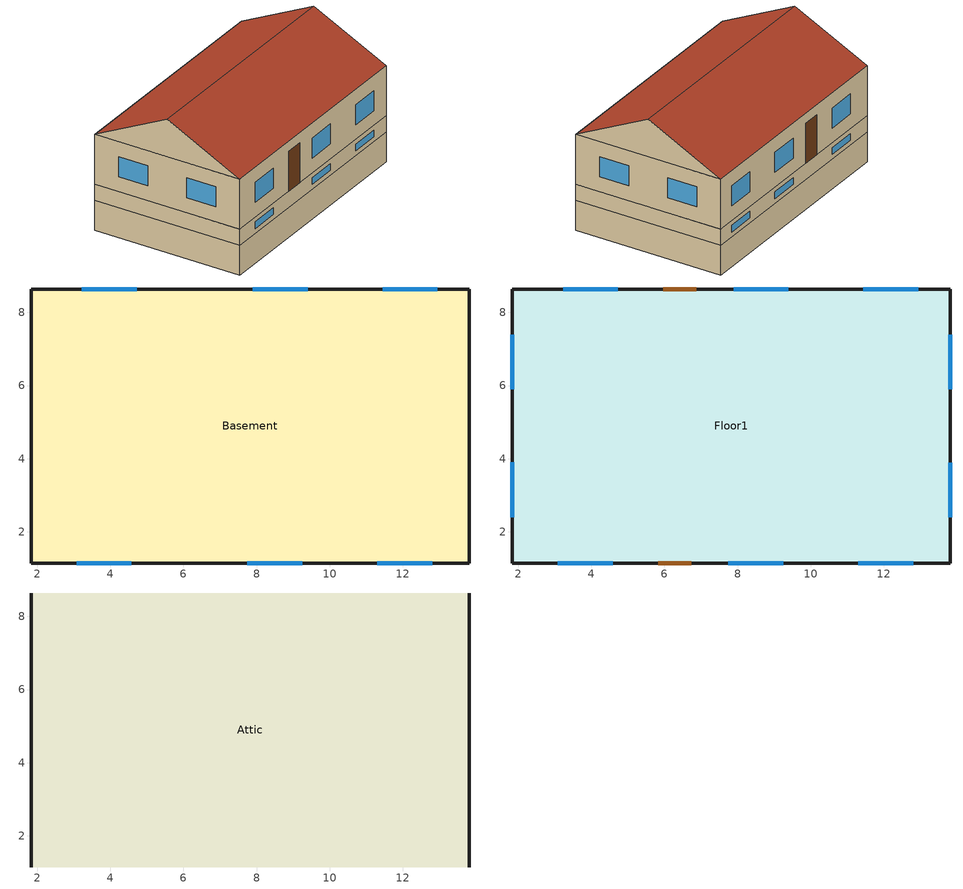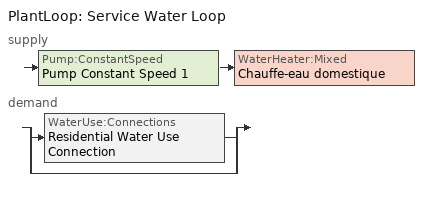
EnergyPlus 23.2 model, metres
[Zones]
Basement
 floor ground (Residential Dalle sous sol): 13.83,8.64 13.83,1.14 1.83,1.14 1.83,8.64 z-1.5
 wall outside (Residential Murs sous-sol hors-sol): 1.83,8.64 1.83,1.14 13.83,1.14 13.83,8.64 1.83,8.64 z0:0.8
 wall ground (Residential Murs sous-sol): 1.83,1.14 13.83,1.14 13.83,8.64 1.83,8.64 1.83,1.14 z-1.5:0
 window (Residential ExtWindow): 9.4,8.64 7.9,8.64 / 7.75,1.14 9.25,1.14 z0.23:0.56; 12.95,8.64 11.45,8.64 / 4.72,8.64 3.22,8.64 / 3.08,1.14 4.58,1.14 z0.23:0.57; 11.3,1.14 12.8,1.14 z0.24:0.57
Floor1
 floor to Basement (Residential Plancher intérieur): 13.83,8.64 13.83,1.14 1.83,1.14 1.83,8.64 z0.8
 wall outside (Residential Post1980 Mur Extérieur): 1.83,1.14 13.83,1.14 13.83,8.64 1.83,8.64 1.83,1.14 z0.8:3.3
 window (Residential ExtWindow): 3.08,1.14 4.58,1.14 / 7.75,1.14 9.25,1.14 / 11.3,1.14 12.8,1.14 / 13.83,2.39 13.83,3.89 / 13.83,5.89 13.83,7.39 / 1.83,7.4 1.83,5.9 / 1.83,3.9 1.83,2.4 / 4.73,8.64 3.23,8.64 / 9.4,8.64 7.9,8.64 / 12.95,8.64 11.45,8.64 z1.55:2.55
 door (Residential Exterior Door): 5.83,1.14 6.73,1.14 / 6.87,8.64 5.97,8.64 z0.8:2.8
Attic
 floor to Floor1 (Residential Post1980 Entretoit): 13.83,8.64 13.83,1.14 1.83,1.14 1.83,8.64 z3.3
 wall outside (Residential Post1980 Mur Extérieur): 1.83,4.89,5.17 1.83,8.64,3.3 1.83,1.14,3.3; 13.83,4.89,5.17 13.83,1.14,3.3 13.83,8.64,3.3
 roof outside (Residential Toiture): 1.83,4.89,5.17 1.83,1.14,3.3 13.83,1.14,3.3 13.83,4.89,5.17; 13.83,4.89,5.17 13.83,8.64,3.3 1.83,8.64,3.3 1.83,4.89,5.17
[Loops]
PlantLoop 'Service Water Loop'
 supply: Pump:ConstantSpeed 'Pump Constant Speed 1' > WaterHeater:Mixed 'Chauffe-eau domestique'
 demand: split
  | WaterUse:Connections 'Residential Water Use Connection'
  | bypass
[Building]
Building 1
[Site:Location]
MONTREAL INTL A: Latitude {deg}=45.47; Longitude {deg}=-73.74; Time Zone {hr}=-5; Elevation {m}=36
[SizingPeriod:DesignDay] Day of Month=21; Daily Dry-Bulb Temperature Range {deltaC}=0; Dry-Bulb Temperature Range Modifier Type=DefaultMultipliers; Humidity Condition Type=WetBulb; Wetbulb or DewPoint at Maximum Dry-Bulb {C}=23; Barometric Pressure {Pa}=31000; Wind Direction {deg}=0; Rain Indicator=No; Snow Indicator=No; Daylight Saving Time Indicator=No; Solar Model Indicator=ASHRAEClearSky; Sky Clearness=0; Begin Environment Reset Mode=FullResetAtBeginEnvironment
Name | Month | Day Type | Maximum Dry-Bulb Temperature {C} | Wind Speed {m/s}
SummerDesignDay | 7 | SummerDesignDay | 30 | 6.7056
WinterDesignDay | 1 | WinterDesignDay | -23.7 | 12.9
[Material] Thermal Absorptance=0.9
Name | Roughness | Thickness {m} | Conductivity {W/m-K} | Density {kg/m3} | Specific Heat {J/kg-K} | Solar Absorptance | Visible Absorptance
Béton Lourd [6] | Smooth | 0.1524 | 1.95 | 2240 | 900 | 0.3 | 0.5
Béton Lourd [8] | Smooth | 0.2032 | 1.95 | 2240 | 900 | 0.3 | 0.5
Bardage de vinyle | Smooth | 0.0095 | 0.086 | 200 | 1000 | 0.5 | 0.5
Bardeaux d'asphalte | Smooth | 0.0032 | 0.04 | 1120 | 1260 | 0.7 | 0.7
Bois dur | Smooth | 0.019 | 0.17 | 700 | 1630 | 0.5 | 0.2
Contreplaqué | Smooth | 0.0159 | 0.12 | 544 | 1210 | 0.5 | 0.5
Crépi | Smooth | 0.005 | 0.071 | 1860 | 840 | 0.4 | 0.7
F08 Metal surface | Smooth | 0.0008 | 45.28 | 7824 | 500 | 0.7 | 0.7
I01 25mm insulation board | MediumRough | 0.0254 | 0.03 | 43 | 1210 | 0.6 | 0.6
Isolant en vrac (cellulose) [x] | Smooth | 0.07 | 0.046 | 20 | 1400 | 0.7 | 0.7
Ossature bois avec air Planchers | Smooth | 0.235 | 1.182 | 81 | 1622 | 0.7 | 0.7
Ossature bois avec isolant Entretoit | Smooth | 0.235 | 0.06 | 544 | 1515 | 0.7 | 0.7
Ossature bois avec isolant MursExt | Smooth | 0.089 | 0.072 | 165 | 1572 | 0.7 | 0.7
Panneau de gypse [0.5] | MediumSmooth | 0.0127 | 0.16 | 800 | 1090 | 0.3 | 0.5
Panneau isolant Murs [x] | Smooth | 0.0635 | 0.046 | 19 | 960 | 0.7 | 0.7
Panneau isolant [2] | Smooth | 0.0508 | 0.03 | 43 | 1210 | 0.7 | 0.7
[Material:AirGap]
Lame d'air: Thermal Resistance {m2-K/W}=0.15
[WindowMaterial:SimpleGlazingSystem]
Residential Window: U-Factor {W/m2-K}=2.94; Solar Heat Gain Coefficient=0.67; Visible Transmittance=0.8
[Construction]
Residential Dalle sous sol: Béton Lourd [6]
Residential Exterior Door: F08 Metal surface, I01 25mm insulation board
Residential ExtWindow: Residential Window
Residential Murs sous-sol: Béton Lourd [8], Panneau isolant [2], Lame d'air, Panneau de gypse [0.5]
Residential Murs sous-sol hors-sol: Crépi, Béton Lourd [8], Panneau isolant [2], Lame d'air, Panneau de gypse [0.5]
Residential Plancher intérieur: Bois dur, Contreplaqué, Ossature bois avec air Planchers, Panneau de gypse [0.5]
Residential Post1980 Entretoit: Isolant en vrac (cellulose) [x], Contreplaqué, Ossature bois avec isolant Entretoit, Panneau de gypse [0.5]
Residential Post1980 Mur Extérieur: Bardage de vinyle, Lame d'air, Contreplaqué, Ossature bois avec isolant MursExt, Panneau isolant Murs [x], Lame d'air, Panneau de gypse [0.5]
Residential Toiture: Bardeaux d'asphalte, Contreplaqué
[Zone] Multiplier=1; Part of Total Floor Area=Yes
Attic; Basement; Floor1
[Space]
Name | Zone | Space Type
Space 3 | Attic
Space 1 | Basement | Residential
Space 2 | Floor1 | Residential
[SpaceList]
Residential: Space 1, Space 2
[Lights]
Residential Lighting: Zone or ZoneList or Space or SpaceList=Residential; Schedule=Residential PlugLoads; Design Level Calculation Method=Watts/Area; Watts per Zone Floor Area {W/m2}=1.2; Fraction Radiant=0.8; Fraction Visible=0.2; Fraction Replaceable=1
[People]
Residential People: Zone or ZoneList or Space or SpaceList=Residential; Number of People Schedule=Residential Occupancy; Number of People Calculation Method=People; Number of People=1; Fraction Radiant=0.3; Activity Level Schedule=Residential Occupant Activity
[ElectricEquipment]
Residential Electric Equipment: Zone or ZoneList or Space or SpaceList=Residential; Schedule=Residential PlugLoads; Design Level Calculation Method=Watts/Area; Watts per Zone Floor Area {W/m2}=3.5; Fraction Latent=0.8; Fraction Radiant=0.2
[ZoneInfiltration:EffectiveLeakageArea] Effective Air Leakage Area {cm2}=246.05; Stack Coefficient=0.000145; Wind Coefficient=0.000174
Name | Zone or Space
Space Infiltration Effective Leakage Area 2 | Space 1
Space Infiltration Effective Leakage Area 3 | Space 2
[ZoneControl:Thermostat] Temperature Difference Between Cutout And Setpoint {deltaC}=0
Name | Zone or ZoneList | Control Type Schedule | Control 1
Basement Thermostat | Basement | Basement Thermostat Schedule | Thermostat Setpoint Dual Setpoint 1
Floor1 Thermostat | Floor1 | Floor1 Thermostat Schedule | Thermostat Setpoint Dual Setpoint 2
[ThermostatSetpoint:DualSetpoint] Heating Setpoint Temperature Schedule=Residential HtgSetpoint; Cooling Setpoint Temperature Schedule=Residential ClgSetpoint
Thermostat Setpoint Dual Setpoint 1; Thermostat Setpoint Dual Setpoint 2
[ZoneHVAC:Baseboard:Convective:Electric] Availability Schedule=Always On Discrete hvac_library; Heating Design Capacity {W}=Autosize; Efficiency=1
Elec Baseboard; Elec Baseboard 1
[Zone equipment]
Basement: Elec Baseboard
Floor1: Elec Baseboard 1, Cycling PTAC DX Clg Elec Htg
[Sizing:Zone] Zone Cooling Design Supply Air Temperature Input Method=SupplyAirTemperature; Zone Cooling Design Supply Air Temperature {C}=14; Zone Cooling Design Supply Air Temperature Difference {deltaC}=11.11; Zone Heating Design Supply Air Temperature Input Method=SupplyAirTemperature; Zone Heating Design Supply Air Temperature {C}=40; Zone Heating Design Supply Air Temperature Difference {deltaC}=11.11; Zone Cooling Design Supply Air Humidity Ratio {kgWater/kgDryAir}=0.0085; Zone Heating Design Supply Air Humidity Ratio {kgWater/kgDryAir}=0.008; Cooling Design Air Flow Method=DesignDay; Cooling Design Air Flow Rate {m3/s}=0; Cooling Minimum Air Flow per Zone Floor Area {m3/s-m2}=0.000762; Cooling Minimum Air Flow {m3/s}=0; Cooling Minimum Air Flow Fraction=0; Heating Design Air Flow Method=DesignDay; Heating Design Air Flow Rate {m3/s}=0; Heating Maximum Air Flow per Zone Floor Area {m3/s-m2}=0.002032; Heating Maximum Air Flow {m3/s}=0.141576; Heating Maximum Air Flow Fraction=0.3; Account for Dedicated Outdoor Air System=No; Zone Load Sizing Method=Sensible Load Only No Latent Load; Zone Latent Cooling Design Supply Air Humidity Ratio Input Method=HumidityRatioDifference; Zone Cooling Design Supply Air Humidity Ratio Difference {kgWater/kgDryAir}=0.005; Zone Latent Heating Design Supply Air Humidity Ratio Input Method=HumidityRatioDifference; Zone Humidification Design Supply Air Humidity Ratio Difference {kgWater/kgDryAir}=0.005
Name | Design Specification Outdoor Air Object
Basement | Basement Zero air DSOA
Floor1 | Floor1 Zero air DSOA
[DesignSpecification:OutdoorAir] Outdoor Air Method=Sum; Outdoor Air Flow per Person {m3/s-person}=0; Outdoor Air Flow per Zone Floor Area {m3/s-m2}=0; Outdoor Air Flow per Zone {m3/s}=0; Outdoor Air Flow Air Changes per Hour {1/hr}=0
Basement Zero air DSOA; Floor1 Zero air DSOA
[ZoneHVAC:PackagedTerminalAirConditioner]
Cycling PTAC DX Clg Elec Htg: Availability Schedule=Always On Discrete hvac_library; Cooling Supply Air Flow Rate {m3/s}=Autosize; Heating Supply Air Flow Rate {m3/s}=Autosize; No Load Supply Air Flow Rate {m3/s}=Autosize; Cooling Outdoor Air Flow Rate {m3/s}=Autosize; Heating Outdoor Air Flow Rate {m3/s}=Autosize; No Load Outdoor Air Flow Rate {m3/s}=Autosize; Supply Air Fan=Cycling Elec PTAC Fan; Heating Coil=Cycling PTAC Elec Htg Coil; Cooling Coil=Cycling Elec PTAC 1 Spd DX Clg Coil; Fan Placement=DrawThrough; Supply Air Fan Operating Mode Schedule=Cycling PTAC Fan Mode Always Zero
[Fan:OnOff]
Cycling Elec PTAC Fan: Availability Schedule=Always On Discrete hvac_library; Fan Total Efficiency=0.6; Pressure Rise {Pa}=250; Maximum Flow Rate {m3/s}=Autosize; Motor Efficiency=0.8; Motor In Airstream Fraction=1; Fan Power Ratio Function of Speed Ratio Curve=Fan On Off Power Curve 15; Fan Efficiency Ratio Function of Speed Ratio Curve=Fan On Off Efficiency Curve 15
[Coil:Heating:Electric]
Cycling PTAC Elec Htg Coil: Availability Schedule=Always On Discrete hvac_library; Efficiency=1; Nominal Capacity {W}=Autosize
[Coil:Cooling:DX:SingleSpeed]
Cycling Elec PTAC 1 Spd DX Clg Coil: Availability Schedule=Always On Discrete hvac_library; Gross Rated Total Cooling Capacity {W}=Autosize; Gross Rated Sensible Heat Ratio=Autosize; Gross Rated Cooling COP {W/W}=2.5; Rated Air Flow Rate {m3/s}=Autosize; Rated Evaporator Fan Power Per Volume Flow Rate 2017 {W/(m3/s)}=773.3; Rated Evaporator Fan Power Per Volume Flow Rate 2023 {W/(m3/s)}=934.4; Total Cooling Capacity Function of Temperature Curve=Curve Biquadratic 29; Total Cooling Capacity Function of Flow Fraction Curve=Curve Quadratic 35; Energy Input Ratio Function of Temperature Curve=Curve Biquadratic 30; Energy Input Ratio Function of Flow Fraction Curve=Curve Quadratic 36; Part Load Fraction Correlation Curve=Curve Quadratic 37; Minimum Outdoor Dry-Bulb Temperature for Compressor Operation {C}=-25; Nominal Time for Condensate Removal to Begin {s}=0; Ratio of Initial Moisture Evaporation Rate and Steady State Latent Capacity=0; Maximum Cycling Rate {cycles/hr}=0; Latent Capacity Time Constant {s}=0; Condenser Type=AirCooled; Evaporative Condenser Effectiveness=0; Evaporative Condenser Air Flow Rate {m3/s}=Autosize; Evaporative Condenser Pump Rated Power Consumption {W}=Autosize; Crankcase Heater Capacity {W}=0; Maximum Outdoor Dry-Bulb Temperature for Crankcase Heater Operation {C}=0; Basin Heater Capacity {W/K}=0; Basin Heater Setpoint Temperature {C}=10
[PlantLoop]
Service Water Loop: Fluid Type=Water; Plant Equipment Operation Scheme=Service Water Loop Operation Schemes; Maximum Loop Temperature {C}=60; Minimum Loop Temperature {C}=10; Maximum Loop Flow Rate {m3/s}=Autosize; Minimum Loop Flow Rate {m3/s}=0; Plant Loop Volume {m3}=Autocalculate; Load Distribution Scheme=Optimal; Plant Loop Demand Calculation Scheme=SingleSetpoint; Common Pipe Simulation=None
[Sizing:Plant]
Service Water Loop: Loop Type=Heating; Design Loop Exit Temperature {C}=60; Loop Design Temperature Difference {deltaC}=5; Sizing Option=NonCoincident; Zone Timesteps in Averaging Window=1; Coincident Sizing Factor Mode=None
[Pump:ConstantSpeed]
Pump Constant Speed 1: Design Flow Rate {m3/s}=Autosize; Design Pump Head {Pa}=29891; Design Power Consumption {W}=Autosize; Motor Efficiency=0.9; Fraction of Motor Inefficiencies to Fluid Stream=0; Pump Control Type=Intermittent; Design Power Sizing Method=PowerPerFlowPerPressure; Design Electric Power per Unit Flow Rate {W/(m3/s)}=348701.1; Design Shaft Power per Unit Flow Rate per Unit Head {W-s/m3-Pa}=1.28205
[WaterHeater:Mixed]
Chauffe-eau domestique: Tank Volume {m3}=0.2; Setpoint Temperature Schedule=Residential Hot Water Tank Setpoint; Deadband Temperature Difference {deltaC}=5; Maximum Temperature Limit {C}=82.22222; Heater Control Type=Cycle; Heater Maximum Capacity {W}=4000; Heater Ignition Minimum Flow Rate {m3/s}=0; Heater Ignition Delay {s}=0; Heater Fuel Type=Electricity; Heater Thermal Efficiency=1; Off Cycle Parasitic Fuel Consumption Rate {W}=0; Off Cycle Parasitic Fuel Type=Electricity; Off Cycle Parasitic Heat Fraction to Tank=0; On Cycle Parasitic Fuel Consumption Rate {W}=0; On Cycle Parasitic Fuel Type=Electricity; On Cycle Parasitic Heat Fraction to Tank=0; Ambient Temperature Indicator=Zone; Ambient Temperature Zone=Basement; Off Cycle Loss Coefficient to Ambient Temperature {W/K}=2.5; Off Cycle Loss Fraction to Zone=1; On Cycle Loss Coefficient to Ambient Temperature {W/K}=2.5; On Cycle Loss Fraction to Zone=1; Use Flow Rate Fraction Schedule=Residential Hot Water Use; Use Side Effectiveness=1; Source Side Effectiveness=1; Use Side Design Flow Rate {m3/s}=Autosize; Source Side Design Flow Rate {m3/s}=Autosize; Indirect Water Heating Recovery Time {hr}=1.5; Source Side Flow Control Mode=IndirectHeatPrimarySetpoint
[WaterHeater:Sizing]
Chauffe-eau domestique: Design Mode=PeakDraw; Time Storage Can Meet Peak Draw {hr}=0.538503; Time for Tank Recovery {hr}=0; Nominal Tank Volume for Autosizing Plant Connections {m3}=1
[WaterUse:Connections]
Residential Water Use Connection: Hot Water Supply Temperature Schedule=Residential Hot Water Tank Setpoint; Cold Water Supply Temperature Schedule=Residential Water Supply Temperature; Drain Water Heat Exchanger Type=None; Drain Water Heat Exchanger Destination=Plant; Water Use Equipment Name 1=Residential Whole Building Water Use Equipment
[WaterUse:Equipment]
Residential Whole Building Water Use Equipment: Peak Flow Rate {m3/s}=6.6e-06; Flow Rate Fraction Schedule=Residential Hot Water Use; Target Temperature Schedule=Residential Water Use Tempertautre; Zone=Floor1; Sensible Fraction Schedule=WaterUse Sensible Fraction Schedule 20p; Latent Fraction Schedule=WaterUse Latent Fraction Schedule 5p
[PlantEquipmentOperationSchemes]
Service Water Loop Operation Schemes: Control Scheme Object Type 1=PlantEquipmentOperation:HeatingLoad; Control Scheme Name 1=Service Water Loop Heating Operation Scheme; Control Scheme Schedule Name 1=Always On Discrete
[PlantEquipmentOperation:HeatingLoad]
Service Water Loop Heating Operation Scheme: Load Range Lower Limit 1 {W}=0; Load Range Upper Limit 1 {W}=1000000000; Range Equipment List Name 1=Service Water Loop Heating Equipment List
[PlantEquipmentList]
Service Water Loop Heating Equipment List: WaterHeater:Mixed, Chauffe-eau domestique
[Exterior:Lights]
Exterior Lights 1: Schedule=Always On Discrete; Design Level {W}=30
[SetpointManager:Scheduled]
Setpoint Manager Scheduled 1: Control Variable=Temperature; Schedule=Residential Hot Water Tank Setpoint
[Schedule:Day:Interval]
Schedule Day 11: No, 01:00, 0.61, 02:00, 0.58, 05:00, 0.56, 06:00, 0.58, 07:00, 0.63, 08:00, 0.75, 09:00, 0.89, 13:00, 0.95, 14:00, 0.89, 16:00, 0.83, 17:00, 0.85, 18:00, 0.95, 19:00, 1, 20:00, 0.98, 21:00, 0.94, 22:00, 0.9, 23:00, 0.77, 24:00, 0.65
Schedule Day 3: No, 01:00, 0.58, 02:00, 0.54, 05:00, 0.53, 06:00, 0.58, 07:00, 0.67, 08:00, 0.77, 13:00, 0.82, 14:00, 0.77, 16:00, 0.74, 17:00, 0.8, 18:00, 0.95, 19:00, 1, 20:00, 0.98, 21:00, 0.94, 22:00, 0.9, 23:00, 0.77, 24:00, 0.65
Schedule Day 15: No, 08:00, 1, 09:00, 0.89, 13:00, 0.95, 14:00, 0.89, 16:00, 0.83, 17:00, 0.85, 18:00, 0.95, 19:00, 1, 20:00, 0.98, 21:00, 0.94, 24:00, 1
Schedule Day 14: No, 08:00, 1, 13:00, 0.82, 14:00, 0.77, 16:00, 0.74, 17:00, 0.8, 18:00, 0.95, 19:00, 1, 20:00, 0.98, 21:00, 0.94, 24:00, 1
Large Office Activity Default Schedule: No, 07:00, 70, 23:00, 130, 24:00, 70
Large Office Activity Summer Design Day; Large Office Activity Winter Design Day: No, 24:00, 150
Schedule Day 1: No, 05:00, 18, 21:00, 21, 24:00, 18
Schedule Day 2: No, 24:00, 25
Cycling PTAC Fan Mode Sch Default: No, 24:00, 0
Schedule Day 10: No, 01:00, 0.1, 07:00, 0, 08:00, 0.15, 09:00, 0.2, 10:00, 0.4, 14:00, 0.6, 18:00, 0.4, 21:00, 0.75, 23:00, 0.4, 24:00, 0.1
Schedule Day 12: No, 24:00, 38
Schedule Day 13: No, 24:00, 10
Schedule Day 5: No, 01:00, 0.1, 06:00, 0, 07:00, 0.4, 08:00, 1, 09:00, 0.4, 17:00, 0.2, 18:00, 0.4, 21:00, 0.75, 23:00, 0.4, 24:00, 0.1
Schedule Day 9: No, 24:00, 55
WaterUse Latent Fraction Schedule 5p Day: No, 24:00, 0.05
WaterUse Sensible Fraction Schedule 20p Day: No, 24:00, 0.2
[Schedule:Week:Daily]
Residential PlugLoads Week Rule - Jan1-Dec31: Schedule Day 11, Schedule Day 3, Schedule Day 3, Schedule Day 3, Schedule Day 3, Schedule Day 3, Schedule Day 11, Schedule Day 3, Schedule Day 3, Schedule Day 3, Schedule Day 3, Schedule Day 3
Residential Occupancy Week Rule - Jan1-Dec31: Schedule Day 15, Schedule Day 14, Schedule Day 14, Schedule Day 14, Schedule Day 14, Schedule Day 14, Schedule Day 15, Schedule Day 14, Schedule Day 14, Schedule Day 14, Schedule Day 14, Schedule Day 14
Residential Occupant Activity Week Rule - Jan1-Dec31: Large Office Activity Default Schedule, Large Office Activity Default Schedule, Large Office Activity Default Schedule, Large Office Activity Default Schedule, Large Office Activity Default Schedule, Large Office Activity Default Schedule, Large Office Activity Default Schedule, Large Office Activity Default Schedule, Large Office Activity Summer Design Day, Large Office Activity Winter Design Day, Large Office Activity Default Schedule, Large Office Activity Default Schedule
Residential HtgSetpoint Week Rule - Jan1-Dec31: Schedule Day 1, Schedule Day 1, Schedule Day 1, Schedule Day 1, Schedule Day 1, Schedule Day 1, Schedule Day 1, Schedule Day 1, Schedule Day 1, Schedule Day 1, Schedule Day 1, Schedule Day 1
Residential ClgSetpoint Week Rule - Jan1-Dec31: Schedule Day 2, Schedule Day 2, Schedule Day 2, Schedule Day 2, Schedule Day 2, Schedule Day 2, Schedule Day 2, Schedule Day 2, Schedule Day 2, Schedule Day 2, Schedule Day 2, Schedule Day 2
Cycling PTAC Fan Mode Always Zero Week Rule - Jan1-Dec31: Cycling PTAC Fan Mode Sch Default, Cycling PTAC Fan Mode Sch Default, Cycling PTAC Fan Mode Sch Default, Cycling PTAC Fan Mode Sch Default, Cycling PTAC Fan Mode Sch Default, Cycling PTAC Fan Mode Sch Default, Cycling PTAC Fan Mode Sch Default, Cycling PTAC Fan Mode Sch Default, Cycling PTAC Fan Mode Sch Default, Cycling PTAC Fan Mode Sch Default, Cycling PTAC Fan Mode Sch Default, Cycling PTAC Fan Mode Sch Default
Residential Hot Water Tank Setpoint Week Rule - Jan1-Dec31: Schedule Day 9, Schedule Day 9, Schedule Day 9, Schedule Day 9, Schedule Day 9, Schedule Day 9, Schedule Day 9, Schedule Day 9, Schedule Day 9, Schedule Day 9, Schedule Day 9, Schedule Day 9
Residential Hot Water Use Week Rule - Jan1-Dec31: Schedule Day 10, Schedule Day 5, Schedule Day 5, Schedule Day 5, Schedule Day 5, Schedule Day 5, Schedule Day 10, Schedule Day 5, Schedule Day 5, Schedule Day 5, Schedule Day 5, Schedule Day 5
Residential Water Supply Temperature Week Rule - Jan1-Dec31: Schedule Day 13, Schedule Day 13, Schedule Day 13, Schedule Day 13, Schedule Day 13, Schedule Day 13, Schedule Day 13, Schedule Day 13, Schedule Day 13, Schedule Day 13, Schedule Day 13, Schedule Day 13
Residential Water Use Tempertautre Week Rule - Jan1-Dec31: Schedule Day 12, Schedule Day 12, Schedule Day 12, Schedule Day 12, Schedule Day 12, Schedule Day 12, Schedule Day 12, Schedule Day 12, Schedule Day 12, Schedule Day 12, Schedule Day 12, Schedule Day 12
WaterUse Latent Fraction Schedule 5p Week Rule - Jan1-Dec31: WaterUse Latent Fraction Schedule 5p Day, WaterUse Latent Fraction Schedule 5p Day, WaterUse Latent Fraction Schedule 5p Day, WaterUse Latent Fraction Schedule 5p Day, WaterUse Latent Fraction Schedule 5p Day, WaterUse Latent Fraction Schedule 5p Day, WaterUse Latent Fraction Schedule 5p Day, WaterUse Latent Fraction Schedule 5p Day, WaterUse Latent Fraction Schedule 5p Day, WaterUse Latent Fraction Schedule 5p Day, WaterUse Latent Fraction Schedule 5p Day, WaterUse Latent Fraction Schedule 5p Day
WaterUse Sensible Fraction Schedule 20p Week Rule - Jan1-Dec31: WaterUse Sensible Fraction Schedule 20p Day, WaterUse Sensible Fraction Schedule 20p Day, WaterUse Sensible Fraction Schedule 20p Day, WaterUse Sensible Fraction Schedule 20p Day, WaterUse Sensible Fraction Schedule 20p Day, WaterUse Sensible Fraction Schedule 20p Day, WaterUse Sensible Fraction Schedule 20p Day, WaterUse Sensible Fraction Schedule 20p Day, WaterUse Sensible Fraction Schedule 20p Day, WaterUse Sensible Fraction Schedule 20p Day, WaterUse Sensible Fraction Schedule 20p Day, WaterUse Sensible Fraction Schedule 20p Day
[Schedule:Year]
Residential PlugLoads: Residential PlugLoads Week Rule - Jan1-Dec31, 1, 1, 12, 31
Residential Occupancy: Residential Occupancy Week Rule - Jan1-Dec31, 1, 1, 12, 31
Residential Occupant Activity: Residential Occupant Activity Week Rule - Jan1-Dec31, 1, 1, 12, 31
Residential HtgSetpoint: Residential HtgSetpoint Week Rule - Jan1-Dec31, 1, 1, 12, 31
Residential ClgSetpoint: Residential ClgSetpoint Week Rule - Jan1-Dec31, 1, 1, 12, 31
Cycling PTAC Fan Mode Always Zero: Cycling PTAC Fan Mode Always Zero Week Rule - Jan1-Dec31, 1, 1, 12, 31
Residential Hot Water Tank Setpoint: Residential Hot Water Tank Setpoint Week Rule - Jan1-Dec31, 1, 1, 12, 31
Residential Hot Water Use: Residential Hot Water Use Week Rule - Jan1-Dec31, 1, 1, 12, 31
Residential Water Supply Temperature: Residential Water Supply Temperature Week Rule - Jan1-Dec31, 1, 1, 12, 31
Residential Water Use Tempertautre: Residential Water Use Tempertautre Week Rule - Jan1-Dec31, 1, 1, 12, 31
WaterUse Latent Fraction Schedule 5p: WaterUse Latent Fraction Schedule 5p Week Rule - Jan1-Dec31, 1, 1, 12, 31
WaterUse Sensible Fraction Schedule 20p: WaterUse Sensible Fraction Schedule 20p Week Rule - Jan1-Dec31, 1, 1, 12, 31
[Schedule:Compact]
Basement Thermostat Schedule; Floor1 Thermostat Schedule: Through: 12/31, For: AllDays, Until: 24:00, 4
[Schedule:Constant] Hourly Value=1
Always On Discrete hvac_library; Always On Discrete
[Curve:Exponent]
Fan On Off Power Curve 15: Coefficient1 Constant=1; Coefficient2 Constant=0; Coefficient3 Constant=0; Minimum Value of x {BasedOnField A2}=0; Maximum Value of x {BasedOnField A2}=1
[Curve:Cubic]
Fan On Off Efficiency Curve 15: Coefficient1 Constant=1; Coefficient2 x=0; Coefficient3 x**2=0; Coefficient4 x**3=0; Minimum Value of x {BasedOnField A2}=0; Maximum Value of x {BasedOnField A2}=1
[Curve:Biquadratic] Minimum Value of x {BasedOnField A2}=17; Maximum Value of x {BasedOnField A2}=22; Minimum Value of y {BasedOnField A3}=13; Maximum Value of y {BasedOnField A3}=46
Name | Coefficient1 Constant | Coefficient2 x | Coefficient3 x**2 | Coefficient4 y | Coefficient5 y**2 | Coefficient6 x*y
Curve Biquadratic 29 | 0.942588 | 0.00954335 | 0.00068377 | -0.0110427 | 5.249e-06 | -9.72e-06
Curve Biquadratic 30 | 0.342414 | 0.034885 | -0.0006237 | 0.00497722 | 0.000437951 | -0.000728028
[Curve:Quadratic]
Name | Coefficient1 Constant | Coefficient2 x | Coefficient3 x**2 | Minimum Value of x {BasedOnField A2} | Maximum Value of x {BasedOnField A2}
Curve Quadratic 35 | 0.8 | 0.2 | 0 | 0.5 | 1.5
Curve Quadratic 36 | 1.1552 | -0.1808 | 0.0256 | 0.5 | 1.5
Curve Quadratic 37 | 0.85 | 0.15 | 0 | 0 | 1
